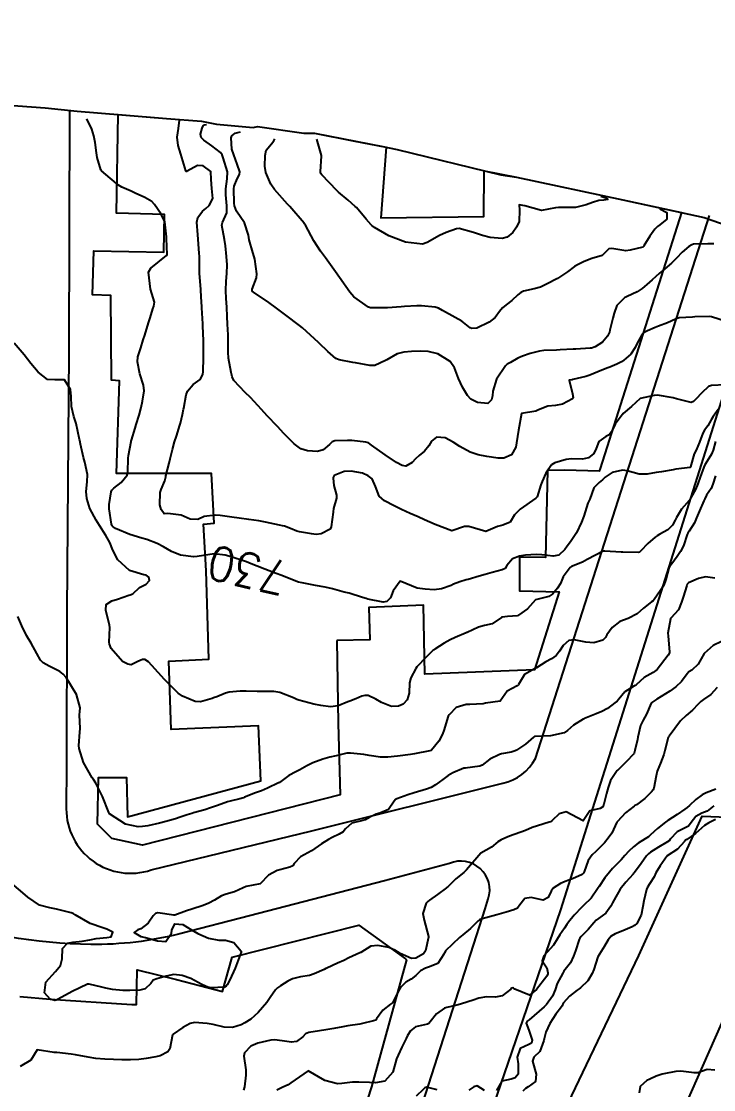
# Model space of a CAD drawing. Header units: metres. Extents: x 286371 to 293043, y 7462578 to 7466404.
# Drawn here: x 292648.4 to 292730.1, y 7462953.3 to 7463079.5 of the extents above; entities that cross this region are included whole.
import ezdxf
from ezdxf.enums import TextEntityAlignment as Align

# ---------------------------------------------------------------- set-up
doc = ezdxf.new("R2010")
doc.units = ezdxf.units.M
doc.header["$MEASUREMENT"] = 0
for name, color, linetype in [('Area', 45, 'Continuous'), ('Cotas', 45, 'Continuous'), ('Curvas de Nivel 1m', 11, 'Continuous'), ('Curvas de Nivel 5m', 15, 'Continuous'), ('Edificações', 30, 'Continuous'), ('Vias primárias', 230, 'Continuous')]:
    doc.layers.add(name, color=color, linetype=linetype)
doc.styles.add('Style-STANDARD', font='STANDARD.shx')

msp = doc.modelspace()

# ---------------------------------------------------------------- linework, layer by layer
at = {"layer": 'Area'}
msp.add_polyline3d([(292637.73, 7463070.25, 733.59), (292651.24, 7463069.28, 729.87), (292655.01, 7463068.87, 729.74), (292665.57, 7463068.02, 734.14), (292669.67, 7463067.7, 734.17), (292671.46, 7463067.32, 734.22), (292675.77, 7463066.96, 737.95), (292676.31, 7463067.06, 738.21), (292681.75, 7463066.26, 734.97), (292683.04, 7463066.27, 737.47), (292691.09, 7463064.7, 739.57), (292692.79, 7463064.35, 735.47), (292705.02, 7463061.34, 738.67), (292706.87, 7463061.08, 738.67), (292719.42, 7463058.42, 741.2), (292729.03, 7463056.32, 732.96), (292733.78, 7463054.66, 732.79)], dxfattribs=at)
at = {"layer": 'Curvas de Nivel 1m', "flags": 128}
for points, elevation in [([(292731.51, 7463036.57), (292729.88, 7463036.47), (292729.51, 7463036.35), (292728.72, 7463035.63), (292728.04, 7463034.87), (292727.75, 7463034.6), (292727.48, 7463034.49), (292725.76, 7463034.9), (292725.49, 7463035), (292725.36, 7463035.04), (292723.49, 7463035.33), (292723.13, 7463035.3), (292721.48, 7463034.96), (292720.44, 7463034.01), (292719.46, 7463033.17), (292719.38, 7463033.07), (292719.32, 7463033), (292718.52, 7463031.92), (292718.07, 7463031.01), (292717.79, 7463030.65), (292717.42, 7463030.46), (292716.6, 7463029.85), (292716.25, 7463029.04), (292715.98, 7463028.45), (292715.38, 7463027.95), (292714.65, 7463027.79), (292713.37, 7463027.81), (292712.72, 7463027.75), (292711.37, 7463027.35), (292711.01, 7463027.12), (292710.34, 7463026.13), (292709.88, 7463025.15), (292709.74, 7463024.74), (292709.31, 7463023.35), (292709.16, 7463023.16), (292707.28, 7463021.87), (292706.63, 7463021.19), (292706.13, 7463020.33), (292705.26, 7463019.99), (292704.64, 7463019.83), (292703.24, 7463019.24), (292701.25, 7463019.83), (292700.72, 7463019.81), (292699.24, 7463019.3), (292697.26, 7463020.08), (292695.99, 7463020.62), (292695.27, 7463020.96), (292694.3, 7463021.38), (292693.28, 7463021.85), (292692.43, 7463022.26), (292691.3, 7463022.85), (292690.65, 7463023.43), (292690.21, 7463024.56), (292689.84, 7463025.45), (292689.34, 7463025.82), (292688.7, 7463026.12), (292687.35, 7463026.37), (292686.53, 7463026.31), (292685.34, 7463025.86), (292685.24, 7463025.61), (292685.23, 7463025.52), (292685.32, 7463024.68), (292685.63, 7463023.51), (292685.63, 7463023.17), (292685.28, 7463021.95), (292685.23, 7463021.56), (292685.23, 7463021.52), (292685, 7463019.77), (292684.86, 7463019.52), (292683.8, 7463018.97), (292683.23, 7463018.9), (292682.65, 7463018.97), (292681.24, 7463019.2), (292680.94, 7463019.28), (292680.18, 7463019.6), (292679.49, 7463019.85), (292679.25, 7463019.91), (292678.89, 7463019.97), (292677.25, 7463020.33), (292676.44, 7463020.48), (292675.26, 7463020.65), (292674.14, 7463020.82), (292673.27, 7463020.94), (292671.87, 7463021.13), (292671.28, 7463021.18), (292670.02, 7463021), (292669.27, 7463020.64), (292668.34, 7463020.71), (292667.27, 7463021.16), (292665.72, 7463021.38), (292665.28, 7463021.34), (292664.92, 7463021.83), (292664.75, 7463022.37), (292664.8, 7463023.83), (292664.94, 7463024.2), (292665.34, 7463025.24), (292665.46, 7463025.71), (292665.49, 7463025.82), (292665.88, 7463027.31), (292666, 7463027.81), (292666.27, 7463028.93), (292666.51, 7463029.81), (292666.72, 7463030.5), (292667.13, 7463031.8), (292667.2, 7463032.03), (292667.45, 7463033.05), (292667.57, 7463033.68), (292667.59, 7463033.79), (292667.88, 7463035.39), (292668.02, 7463035.79), (292668.7, 7463036.58), (292669.52, 7463037.2), (292669.84, 7463037.76), (292669.9, 7463038.13), (292669.92, 7463039.76), (292669.93, 7463040.13), (292669.92, 7463041.75), (292669.85, 7463043.51), (292669.84, 7463043.75), (292669.74, 7463045.66), (292669.73, 7463045.75), (292669.66, 7463046.95), (292669.61, 7463047.76), (292669.61, 7463047.82), (292669.45, 7463049.76), (292669.44, 7463050.03), (292669.45, 7463051.76), (292669.43, 7463052.07), (292669.31, 7463053.76), (292669.26, 7463054.28), (292669.14, 7463055.76), (292669.24, 7463056.33), (292669.82, 7463057.06), (292670.19, 7463057.39), (292670.61, 7463057.74), (292671.03, 7463058.55), (292670.92, 7463059.74), (292670.82, 7463060.8), (292670.79, 7463061.74), (292669.9, 7463062.42), (292669.22, 7463062.45), (292668.01, 7463061.78), (292667.95, 7463061.73), (292667.89, 7463061.73), (292667.86, 7463061.78), (292667.84, 7463061.84), (292667.24, 7463063.79), (292666.94, 7463064.8), (292666.81, 7463065.8), (292666.96, 7463066.81), (292667.08, 7463067.79)], 731), ([(292731.62, 7463044.02), (292729.88, 7463044.59), (292729.63, 7463044.61), (292727.92, 7463044.58), (292727.63, 7463044.54), (292726.08, 7463044.45), (292725.63, 7463044.33), (292724.67, 7463043.87), (292723.61, 7463043.47), (292723.22, 7463043.33), (292722.34, 7463042.95), (292721.87, 7463042.69), (292721.6, 7463042.37), (292721.09, 7463041.46), (292720.87, 7463040.98), (292720.37, 7463040.18), (292719.55, 7463039.48), (292719.26, 7463039.29), (292718.72, 7463039.01), (292717.9, 7463038.66), (292717.54, 7463038.53), (292716.46, 7463038.11), (292715.52, 7463037.71), (292715.03, 7463037.56), (292713.52, 7463037.17), (292713.45, 7463037.15), (292713.08, 7463037.09), (292713.49, 7463035.5), (292713.55, 7463035.08), (292713.54, 7463035.03), (292713.48, 7463034.92), (292712.28, 7463034.29), (292711.47, 7463034.13), (292710.55, 7463034.05), (292709.46, 7463033.59), (292709.15, 7463033.46), (292707.45, 7463033.17), (292707.12, 7463031.19), (292706.88, 7463029.71), (292706.77, 7463029.19), (292706.29, 7463028.29), (292705.37, 7463027.89), (292704.69, 7463027.9), (292703.38, 7463028.11), (292702.33, 7463028.31), (292701.38, 7463028.61), (292700.16, 7463029.29), (292699.4, 7463029.79), (292698.43, 7463030.29), (292697.41, 7463030.38), (292696.85, 7463029.9), (292696.53, 7463029.35), (292696.02, 7463028.72), (292695.38, 7463028.23), (292694.94, 7463027.8), (292694.54, 7463027.38), (292693.79, 7463026.95), (292693.36, 7463027.03), (292692.71, 7463027.4), (292691.38, 7463028.28), (292689.76, 7463029.45), (292689.41, 7463029.69), (292689.08, 7463029.79), (292687.41, 7463029.97), (292686.91, 7463029.99), (292685.41, 7463029.94), (292685.09, 7463029.84), (292684.78, 7463029.52), (292684.03, 7463028.9), (292683.39, 7463028.69), (292682.19, 7463028.77), (292681.4, 7463028.99), (292680.61, 7463029.59), (292679.42, 7463030.82), (292678.67, 7463031.62), (292677.45, 7463032.89), (292676.75, 7463033.65), (292675.48, 7463035.05), (292674.85, 7463035.67), (292673.51, 7463037.07), (292673.32, 7463037.49), (292673.27, 7463037.7), (292673.2, 7463038.02), (292672.88, 7463039.7), (292672.85, 7463040.42), (292672.84, 7463041.71), (292672.82, 7463042.48), (292672.77, 7463043.71), (292672.73, 7463044.61), (292672.67, 7463045.71), (292672.6, 7463046.77), (292672.56, 7463047.71), (292672.61, 7463048.8), (292672.69, 7463049.71), (292672.7, 7463050.73), (292672.63, 7463051.71), (292672.51, 7463052.96), (292672.42, 7463053.71), (292672.1, 7463055.42), (292672.17, 7463055.72), (292672.68, 7463056.85), (292672.69, 7463057.71), (292672.56, 7463059.01), (292672.57, 7463059.71), (292672.73, 7463060.87), (292672.74, 7463061.71), (292672.26, 7463063.38), (292672.12, 7463063.72), (292671.93, 7463063.99), (292670.92, 7463064.76), (292669.95, 7463065.45), (292669.65, 7463065.76), (292669.57, 7463066.15), (292669.76, 7463066.86), (292669.89, 7463067.12), (292670.03, 7463067.24), (292670.27, 7463067.29)], 732), ([(292730.14, 7463053.21), (292729.77, 7463053.21), (292729.43, 7463053.19), (292727.77, 7463053.15), (292727.55, 7463053.1), (292727.22, 7463052.88), (292726.43, 7463052.22), (292725.74, 7463051.52), (292725.45, 7463051.2), (292725.15, 7463050.91), (292724.38, 7463050.27), (292723.72, 7463049.71), (292723.32, 7463049.33), (292722.87, 7463048.95), (292722.23, 7463048.42), (292721.69, 7463047.95), (292721.11, 7463047.55), (292719.92, 7463046.99), (292719.76, 7463046.91), (292719.67, 7463046.86), (292718.72, 7463045.94), (292718.38, 7463045.01), (292718.24, 7463044.41), (292717.9, 7463043.02), (292717.83, 7463042.79), (292717.59, 7463042.29), (292717.03, 7463041.58), (292716.16, 7463041.05), (292715.73, 7463040.89), (292715.57, 7463040.87), (292713.88, 7463040.77), (292713.57, 7463040.75), (292712.01, 7463040.68), (292711.58, 7463040.66), (292710.11, 7463040.6), (292709.57, 7463040.53), (292708.49, 7463040.24), (292707.57, 7463039.96), (292707.02, 7463039.72), (292706.14, 7463039.2), (292705.77, 7463038.98), (292705.55, 7463038.79), (292704.49, 7463037.23), (292704.07, 7463035.81), (292704.02, 7463035.24), (292703.91, 7463034.8), (292703.47, 7463034.36), (292702.25, 7463034.49), (292701.49, 7463034.85), (292701.08, 7463035.28), (292700.5, 7463036.29), (292700.03, 7463037.3), (292699.54, 7463038.56), (292699.02, 7463039.31), (292697.57, 7463040.2), (292696.43, 7463040.49), (292695.57, 7463040.54), (292694.46, 7463040.49), (292693.57, 7463040.4), (292692.77, 7463040.2), (292691.56, 7463039.52), (292691.5, 7463039.48), (292691.39, 7463039.43), (292690.14, 7463038.85), (292689.54, 7463038.84), (292687.88, 7463039.15), (292687.55, 7463039.21), (292685.92, 7463039.51), (292685.56, 7463039.68), (292684.6, 7463040.5), (292683.58, 7463041.47), (292683.5, 7463041.55), (292681.61, 7463043.29), (292681.25, 7463043.58), (292679.63, 7463044.78), (292678.52, 7463045.62), (292677.65, 7463046.27), (292675.84, 7463047.49), (292675.67, 7463047.62), (292675.65, 7463047.66), (292675.65, 7463047.69), (292675.68, 7463047.84), (292676.17, 7463049.19), (292676.2, 7463049.66), (292675.99, 7463051.4), (292675.92, 7463051.66), (292675.74, 7463052.18), (292675.33, 7463053.67), (292675.23, 7463054.21), (292674.77, 7463055.68), (292673.82, 7463057.05), (292673.58, 7463057.7), (292673.54, 7463058), (292673.51, 7463059.7), (292673.55, 7463060.01), (292673.88, 7463060.89), (292674.19, 7463061.39), (292674.2, 7463061.69), (292673.91, 7463062.61), (292673.49, 7463063.7), (292673.25, 7463064.39), (292673.17, 7463065.71), (292673.25, 7463065.94), (292673.64, 7463066.28), (292674.29, 7463066.42)], 733), ([(292723.8, 7463057.34), (292724.61, 7463056.92), (292724.62, 7463056.11), (292723.8, 7463055.43), (292723.5, 7463055.24), (292723.2, 7463054.94), (292722.62, 7463054.12), (292721.9, 7463052.96), (292721.85, 7463052.88), (292721.76, 7463052.83), (292720.27, 7463052.47), (292719.75, 7463052.37), (292718.1, 7463052.67), (292717.76, 7463052.6), (292716.97, 7463051.81), (292715.74, 7463051.46), (292715.43, 7463051.37), (292714.79, 7463051.07), (292714.08, 7463050.73), (292713.73, 7463050.51), (292712.9, 7463049.91), (292711.7, 7463049.11), (292710.4, 7463048.43), (292709.69, 7463048.09), (292708.96, 7463047.88), (292707.68, 7463047.6), (292707.39, 7463047.46), (292707.02, 7463047.18), (292706.32, 7463046.53), (292705.66, 7463046), (292705.21, 7463045.65), (292704.85, 7463045.22), (292704.35, 7463044.51), (292703.62, 7463043.94), (292702.18, 7463043.26), (292701.61, 7463043.19), (292701.41, 7463043.28), (292700.42, 7463044.08), (292699.63, 7463044.5), (292698.14, 7463045.33), (292697.65, 7463045.6), (292697.28, 7463045.71), (292695.65, 7463045.9), (292695.12, 7463045.9), (292693.65, 7463045.8), (292693.27, 7463045.78), (292691.65, 7463045.66), (292691.43, 7463045.65), (292689.65, 7463045.64), (292689.39, 7463045.72), (292687.67, 7463046.96), (292687.18, 7463047.49), (292685.98, 7463049.23), (292685.78, 7463049.51), (292685.71, 7463049.62), (292684.32, 7463051.54), (292683.75, 7463052.33), (292682.96, 7463053.56), (292681.95, 7463055.41), (292681.86, 7463055.57), (292681.8, 7463055.66), (292680.11, 7463057.6), (292679.84, 7463057.9), (292678.31, 7463059.63), (292677.87, 7463060.25), (292677.27, 7463061.64), (292677.18, 7463062.37), (292677.21, 7463063.65), (292677.32, 7463064.26), (292677.94, 7463065.02), (292678.23, 7463065.35), (292678.36, 7463065.62)], 734), ([(292730.37, 7463029.87), (292730.06, 7463028.83), (292729.87, 7463028.36), (292729.37, 7463027.53), (292729.1, 7463027.12), (292728.97, 7463026.85), (292728.54, 7463025.66), (292728.28, 7463024.86), (292728, 7463024.18), (292727.3, 7463022.92), (292727.28, 7463022.9), (292727.26, 7463022.88), (292726.32, 7463021.86), (292725.73, 7463020.9), (292725.59, 7463020.58), (292725.26, 7463019.98), (292724.72, 7463019.44), (292723.77, 7463018.93), (292723.45, 7463018.72), (292723.24, 7463018.57), (292722.35, 7463017.83), (292721.55, 7463016.96), (292721.37, 7463016.8), (292721.21, 7463016.75), (292719.42, 7463016.79), (292719.21, 7463016.79), (292717.3, 7463016.93), (292717.21, 7463016.93), (292717.08, 7463016.9), (292715.2, 7463015.93), (292714.66, 7463015.61), (292713.35, 7463015.09), (292713.24, 7463015.04), (292713.18, 7463014.98), (292712.39, 7463013.88), (292712.04, 7463013.11), (292711.72, 7463012.54), (292711.14, 7463011.87), (292710.68, 7463011.58), (292709.12, 7463011.15), (292708.18, 7463010.1), (292707.1, 7463009.34), (292706.98, 7463009.3), (292705.82, 7463009.2), (292705.18, 7463009.13), (292705.09, 7463009.08), (292703.98, 7463008.33), (292703.08, 7463008.13), (292702.39, 7463007.94), (292701.06, 7463007.33), (292701.02, 7463007.32), (292700.93, 7463007.28), (292699.63, 7463006.72), (292699.05, 7463006.46), (292698.31, 7463006.05), (292697.21, 7463005.33), (292697.1, 7463005.27), (292697.03, 7463005.21), (292696.1, 7463004.27), (292695.21, 7463003.36), (292695.12, 7463003.25), (292695, 7463003.05), (292694.38, 7463001.97), (292694.23, 7463001.38), (292694.18, 7463000.15), (292693.96, 7462999.38), (292693.47, 7462998.85), (292692.93, 7462998.62), (292692.11, 7462998.59), (292690.94, 7462999.05), (292690.26, 7462999.44), (292689.35, 7462999.86), (292688.95, 7462999.89), (292688.62, 7462999.8), (292687.9, 7462999.48), (292687.21, 7462999.22), (292686.94, 7462999.11), (292685.81, 7462998.64), (292684.93, 7462998.54), (292683.79, 7462998.68), (292682.93, 7462998.85), (292681.19, 7462999.33), (292680.94, 7462999.42), (292680.54, 7462999.59), (292678.95, 7463000.23), (292678.22, 7463000.36), (292676.95, 7463000.35), (292676.26, 7463000.35), (292674.95, 7463000.38), (292674.26, 7463000.38), (292672.95, 7463000.26), (292672.51, 7463000.15), (292671.48, 7462999.73), (292671.1, 7462999.58), (292670.94, 7462999.52), (292669.56, 7462999.13), (292668.93, 7462999.15), (292667.44, 7462999.79), (292666.95, 7463000.15), (292665.27, 7463001.82), (292664.98, 7463002.15), (292663.44, 7463003.85), (292663.01, 7463004.11), (292662.73, 7463004.13), (292662.17, 7463003.87), (292661.37, 7463003.51), (292661, 7463003.56), (292660.36, 7463003.89), (292659.03, 7463005.42), (292658.82, 7463005.92), (292658.79, 7463006.17), (292658.85, 7463007.92), (292658.82, 7463008.17), (292658.38, 7463009.93), (292658.42, 7463010.61), (292659.11, 7463011.07), (292659.79, 7463011.23), (292661.12, 7463011.72), (292661.25, 7463011.76), (292661.6, 7463011.88), (292662.37, 7463012.63), (292663.14, 7463013.01), (292663.53, 7463013.46), (292663.48, 7463013.85), (292663.16, 7463014.07), (292662.88, 7463014.13), (292661.18, 7463014.62), (292659.82, 7463015.91), (292659.21, 7463017.02), (292658.85, 7463017.92), (292658.39, 7463018.77), (292657.66, 7463019.94), (292657.26, 7463020.58), (292656.5, 7463021.96), (292656.14, 7463023.12), (292656.08, 7463023.96), (292656.19, 7463025.11), (292656.25, 7463025.96), (292655.91, 7463027.42), (292655.75, 7463027.97), (292655.4, 7463029.56), (292655.31, 7463029.98), (292655.29, 7463030.09), (292654.88, 7463031.98), (292654.63, 7463032.8), (292654.33, 7463033.99), (292654.29, 7463035.18), (292654.23, 7463035.99), (292653.51, 7463037.14), (292652.37, 7463037.16), (292651.51, 7463037.19), (292650.4, 7463038.05), (292649.54, 7463039.06), (292648.75, 7463040.08), (292647.58, 7463041.46)], 729), ([(292730.36, 7463025.82), (292730.05, 7463024.83), (292729.83, 7463024.33), (292729.31, 7463023.53), (292729.08, 7463023.08), (292728.98, 7463022.85), (292728.45, 7463021.69), (292728.12, 7463020.86), (292727.88, 7463020.25), (292727.25, 7463019.28), (292727.09, 7463019.03), (292727.02, 7463018.88), (292726.56, 7463017.55), (292726.23, 7463016.89), (292725.83, 7463016.27), (292725.19, 7463015.42), (292724.96, 7463015.14), (292724.84, 7463014.91), (292724.5, 7463013.57), (292724.25, 7463012.92), (292723.83, 7463012.23), (292723.12, 7463011.21), (292722.99, 7463011.07), (292722.79, 7463010.94), (292721.86, 7463010.2), (292721.09, 7463009.53), (292720.06, 7463008.98), (292719.08, 7463008.6), (292718.17, 7463007.92), (292717.52, 7463007.03), (292717.36, 7463006.72), (292717.04, 7463006.39), (292715.99, 7463006.1), (292715.04, 7463006.17), (292713.68, 7463006.45), (292713.04, 7463006.35), (292712.38, 7463005.76), (292711.94, 7463005.11), (292711.54, 7463004.59), (292711.01, 7463004.22), (292710.31, 7463003.83), (292709.21, 7463003.15), (292709.07, 7463003.07), (292708.99, 7463003.04), (292707.81, 7463002.35), (292707.11, 7463001.18), (292707.05, 7463001.09), (292706.96, 7463001.02), (292705.77, 7463000.39), (292704.93, 7462999.21), (292703.22, 7462998.95), (292702.93, 7462998.9), (292701.37, 7462998.82), (292700.93, 7462998.83), (292699.75, 7462998.46), (292698.91, 7462997.61), (292698.79, 7462997.42), (292698.76, 7462997.31), (292698.34, 7462995.85), (292698.13, 7462995.32), (292697.69, 7462994.49), (292696.85, 7462993.43), (292696.79, 7462993.39), (292696.65, 7462993.34), (292694.84, 7462992.97), (292694.36, 7462992.9), (292692.83, 7462992.72), (292691.67, 7462992.58), (292690.83, 7462992.58), (292689.49, 7462992.79), (292688.84, 7462992.89), (292687.27, 7462993.06), (292686.85, 7462993.06), (292685.59, 7462992.76), (292684.84, 7462992.58), (292683.99, 7462992.37), (292682.83, 7462991.93), (292682.58, 7462991.81), (292682.12, 7462991.56), (292681.28, 7462991.11), (292680.81, 7462990.87), (292679.99, 7462990.41), (292678.89, 7462989.61), (292678.83, 7462989.57), (292678.79, 7462989.56), (292677.49, 7462988.92), (292676.77, 7462988.62), (292676.06, 7462988.37), (292674.77, 7462987.85), (292674.64, 7462987.8), (292674.2, 7462987.68), (292673.05, 7462987.41), (292672.76, 7462987.32), (292671.58, 7462986.9), (292670.75, 7462986.59), (292670.09, 7462986.39), (292668.74, 7462986), (292668.56, 7462985.95), (292667.99, 7462985.78), (292667.05, 7462985.47), (292666.73, 7462985.35), (292666.06, 7462985.14), (292664.72, 7462984.78), (292663.34, 7462984.48), (292662.71, 7462984.39), (292662.23, 7462984.36), (292660.72, 7462984.7), (292658.84, 7462985.92), (292658.74, 7462986.07), (292657.99, 7462987.94), (292657.22, 7462989.51), (292656.94, 7462989.95), (292656.8, 7462990.15), (292655.74, 7462991.97), (292655.23, 7462993.6), (292655.2, 7462993.98), (292655.33, 7462995.53), (292655.36, 7462995.98), (292655.28, 7462997.6), (292655.32, 7462997.98), (292655.38, 7462998.43), (292654.94, 7462999.98), (292653.7, 7463002), (292653.37, 7463002.4), (292652.98, 7463002.72), (292651.71, 7463003.32), (292651, 7463003.72), (292650.69, 7463004.05), (292650.24, 7463004.83), (292649.57, 7463006.07), (292649.05, 7463006.94), (292648.47, 7463008.08), (292648, 7463009.19)], 728), ([(292730.27, 7463013.72), (292729.16, 7463013.89), (292728.34, 7463013.67), (292727.15, 7463013.19), (292727.02, 7463013.01), (292726.97, 7463012.88), (292726.52, 7463011.49), (292726.33, 7463010.89), (292725.99, 7463010), (292725.09, 7463008.99), (292725.04, 7463008.95), (292725.03, 7463008.91), (292724.74, 7463007.23), (292724.75, 7463006.91), (292724.94, 7463004.99), (292724.93, 7463004.91), (292724.76, 7463004.65), (292723.47, 7463002.93), (292722.99, 7463002.58), (292721.93, 7463002.01), (292720.97, 7463001.14), (292720.88, 7463001.06), (292720.71, 7463000.98), (292719.64, 7463000.31), (292718.94, 7462999.46), (292718.74, 7462999.21), (292718.48, 7462999.01), (292717.6, 7462998.34), (292716.92, 7462997.97), (292716.27, 7462997.69), (292714.91, 7462997.15), (292714.85, 7462997.12), (292714.73, 7462997.07), (292713.59, 7462996.39), (292712.88, 7462995.75), (292712.5, 7462995.48), (292710.87, 7462995.12), (292709, 7462995.02), (292708.87, 7462994.97), (292707.92, 7462994.11), (292706.85, 7462993.43), (292706.69, 7462993.34), (292706.23, 7462993.19), (292705.09, 7462992.97), (292704.84, 7462992.9), (292703.71, 7462992.35), (292702.82, 7462991.65), (292702.55, 7462991.52), (292700.81, 7462991.31), (292700.79, 7462991.3), (292700.65, 7462991.28), (292699.35, 7462990.75), (292698.8, 7462990.43), (292698.16, 7462989.94), (292697.32, 7462989.33), (292696.78, 7462989.02), (292696.26, 7462988.83), (292694.77, 7462988.39), (292694.02, 7462988.13), (292692.76, 7462987.69), (292692.57, 7462987.6), (292692.41, 7462987.41), (292691.74, 7462986.42), (292690.73, 7462985.96), (292690.32, 7462985.85), (292689.48, 7462985.45), (292689, 7462985.18), (292688.72, 7462985.11), (292687.42, 7462984.78), (292686.7, 7462984.12), (292686.41, 7462983.79), (292685.95, 7462983.51), (292685.12, 7462983.09), (292684.68, 7462982.86), (292683.85, 7462982.36), (292682.66, 7462981.55), (292681.38, 7462980.84), (292680.64, 7462980.03), (292680.45, 7462979.77), (292680.1, 7462979.59), (292678.94, 7462979.3), (292678.63, 7462979.21), (292677.58, 7462978.67), (292676.6, 7462977.64), (292674.96, 7462977.31), (292674.6, 7462977.18), (292673.57, 7462976.71), (292672.58, 7462976.41), (292672.06, 7462976.23), (292671.23, 7462975.72), (292670.57, 7462975.35), (292669.9, 7462975.08), (292668.56, 7462974.65), (292667.9, 7462974.44), (292666.55, 7462973.94), (292666.42, 7462973.93), (292664.55, 7462974.22), (292664.25, 7462974.14), (292663.99, 7462973.84), (292663.38, 7462973), (292662.52, 7462972.33), (292662.19, 7462972.19), (292661.74, 7462971.88), (292662.51, 7462971.41), (292663.07, 7462971.3), (292664.5, 7462970.91), (292665.49, 7462970.83), (292666.13, 7462971.81), (292666.17, 7462972.16), (292666.53, 7462972.9), (292667.49, 7462972.83), (292668.52, 7462972.2), (292669.26, 7462971.76), (292670.51, 7462971.22), (292671.75, 7462970.97), (292672.5, 7462970.97), (292673.5, 7462970.7), (292674.35, 7462969.68), (292674.35, 7462969.55), (292673.67, 7462967.69), (292673.02, 7462966.29), (292672.71, 7462965.71), (292672.59, 7462965.55), (292672.42, 7462965.45), (292670.81, 7462965.35), (292670.42, 7462965.43), (292669.72, 7462965.75), (292668.43, 7462966.47), (292667.42, 7462966.81), (292666.44, 7462966.91), (292665.51, 7462966.75), (292664.43, 7462966.43), (292664, 7462966.27), (292663.72, 7462965.85), (292663.03, 7462965.24), (292662.41, 7462965.08), (292661.24, 7462965.05), (292660.41, 7462965.03), (292659.17, 7462965.16), (292658.41, 7462965.31), (292657.91, 7462965.43), (292656.42, 7462965.8), (292656.25, 7462965.78), (292654.41, 7462964.91), (292652.78, 7462964.01), (292652.53, 7462963.88), (292652.39, 7462963.86), (292651.81, 7462964.02), (292651.15, 7462964.78), (292651.32, 7462966.03), (292652.44, 7462967.27), (292653.05, 7462968.01), (292653.25, 7462968.79), (292653.27, 7462970), (292653.87, 7462970.62), (292654.5, 7462970.75), (292655.62, 7462970.85), (292656.5, 7462971.04), (292657.25, 7462971.19), (292658.5, 7462971.3), (292659.03, 7462971.39), (292659.23, 7462971.91), (292658.52, 7462972.29), (292658.03, 7462972.43), (292656.53, 7462972.94), (292654.79, 7462973.98), (292654.55, 7462974.14), (292654.32, 7462974.21), (292652.56, 7462974.65), (292651.78, 7462974.8), (292650.57, 7462975.12), (292649.2, 7462976.07), (292648.59, 7462976.56), (292646.77, 7462978.1)], 727), ([(292731.05, 7463006.24), (292730.09, 7463005.78), (292729.02, 7463004.84), (292728.3, 7463003.56), (292727.54, 7463002.87), (292727.2, 7463002.66), (292726.99, 7463002.44), (292726.32, 7463001.54), (292725.67, 7463000.89), (292724.96, 7463000.38), (292723.44, 7462999.44), (292722.94, 7462999.12), (292722.84, 7462999.04), (292722.75, 7462998.95), (292722.2, 7462997.67), (292721.81, 7462996.96), (292721.51, 7462996.35), (292721.2, 7462994.97), (292721.15, 7462994.69), (292720.85, 7462993.37), (292720.77, 7462993.06), (292720.72, 7462992.98), (292719.79, 7462992.03), (292718.81, 7462991.05), (292718.79, 7462991.03), (292718.76, 7462991.01), (292717.97, 7462989.84), (292717.68, 7462989.02), (292717.49, 7462988.31), (292717.16, 7462987.03), (292717.04, 7462986.74), (292716.75, 7462986.52), (292715.53, 7462986.27), (292714.72, 7462985.06), (292712.74, 7462986.14), (292711.92, 7462985.92), (292711.06, 7462985.12), (292710.88, 7462984.97), (292710.72, 7462984.9), (292709.36, 7462984.5), (292708.71, 7462984.27), (292707.92, 7462983.95), (292706.7, 7462983.5), (292706.47, 7462983.42), (292705.85, 7462983.2), (292705.05, 7462982.85), (292704.68, 7462982.59), (292703.93, 7462981.97), (292702.66, 7462981.24), (292700.96, 7462979.28), (292700.63, 7462978.96), (292699.7, 7462978.22), (292698.78, 7462977.31), (292698.69, 7462977.23), (292698.6, 7462977.17), (292697.54, 7462976.38), (292696.58, 7462975.69), (292696.39, 7462975.54), (292696.22, 7462975.35), (292695.79, 7462974.12), (292695.95, 7462973.35), (292696.46, 7462971.4), (292696.46, 7462971.35), (292696.13, 7462969.71), (292695.87, 7462969.35), (292695, 7462968.84), (292694.48, 7462968.8), (292693.15, 7462969.39), (292692.49, 7462969.81), (292691.8, 7462970.11), (292690.5, 7462970.36), (292689.67, 7462970.27), (292688.49, 7462969.54), (292688.44, 7462969.51), (292688.36, 7462969.47), (292687.08, 7462968.88), (292686.47, 7462968.59), (292685.73, 7462968.25), (292684.46, 7462967.66), (292684.37, 7462967.62), (292684.17, 7462967.53), (292682.99, 7462967.01), (292682.44, 7462966.83), (292681.37, 7462966.64), (292680.44, 7462966.42), (292679.88, 7462966.15), (292679, 7462965.61), (292678.66, 7462965.37), (292678.42, 7462965.11), (292677.8, 7462964.23), (292677.38, 7462963.63), (292676.38, 7462962.43), (292675.51, 7462961.67), (292674.82, 7462961.21), (292674.35, 7462960.97), (292673.35, 7462960.69), (292672.35, 7462960.72), (292671.08, 7462961.01), (292670.36, 7462961.15), (292668.87, 7462961.25), (292668.35, 7462961.15), (292667.48, 7462960.66), (292666.34, 7462959.89), (292666.29, 7462959.85), (292666.26, 7462959.81), (292665.95, 7462958.17), (292665.7, 7462957.81), (292664.8, 7462957.33), (292664.29, 7462957.19), (292663.14, 7462957), (292662.29, 7462956.89), (292661.32, 7462956.85), (292660.29, 7462956.86), (292659.31, 7462956.89), (292658.29, 7462956.93), (292657.2, 7462957.03), (292656.29, 7462957.16), (292654.83, 7462957.44), (292654.3, 7462957.53), (292652.61, 7462957.7), (292652.3, 7462957.73), (292650.3, 7462958.04), (292649.54, 7462956.8), (292648.27, 7462956.07)], 726), ([(292730.38, 7462988.83), (292729.24, 7462988.38), (292728.77, 7462988.14), (292728.03, 7462987.6), (292727.3, 7462986.88), (292727, 7462986.63), (292726.75, 7462986.44), (292725.83, 7462985.81), (292724.73, 7462985.13), (292724.6, 7462985.04), (292724.44, 7462984.92), (292723.49, 7462984.16), (292722.7, 7462983.42), (292722.46, 7462983.19), (292722.07, 7462982.95), (292721.22, 7462982.44), (292720.68, 7462982.02), (292720.14, 7462981.51), (292719.67, 7462980.99), (292719.2, 7462980.45), (292718.65, 7462979.9), (292718.21, 7462979.45), (292717.84, 7462979.02), (292717.31, 7462978.33), (292716.61, 7462977.33), (292716.49, 7462977.15), (292716.42, 7462977.04), (292715.69, 7462975.94), (292714.79, 7462975.06), (292714.67, 7462974.96), (292714.56, 7462974.87), (292713.69, 7462973.94), (292712.99, 7462973.09), (292712.8, 7462972.82), (292712.52, 7462972.4), (292711.99, 7462971.62), (292711.67, 7462971.11), (292711.22, 7462970.38), (292710.48, 7462969.55), (292710.11, 7462969.13), (292709.88, 7462968.55), (292710.45, 7462967.72), (292710.57, 7462967.12), (292710.55, 7462967.01), (292710.44, 7462966.73), (292709.24, 7462965.15), (292708.4, 7462964.5), (292706.66, 7462965.19), (292706.53, 7462965.31), (292706.42, 7462965.35), (292706.29, 7462965.32), (292706.18, 7462965.2), (292705.19, 7462964.42), (292704.4, 7462964.26), (292703.34, 7462964.3), (292702.4, 7462964.12), (292701.76, 7462963.89), (292700.39, 7462963.47), (292700.25, 7462963.43), (292699.84, 7462963.29), (292698.66, 7462963.03), (292698.38, 7462962.94), (292697.42, 7462962.27), (292696.67, 7462961.34), (292696.53, 7462961.16), (292696.35, 7462961.07), (292694.96, 7462960.75), (292694.34, 7462960.28), (292694, 7462959.71), (292693.83, 7462959.38), (292693.35, 7462958.35), (292692.9, 7462957.4), (292692.72, 7462956.96), (292692.26, 7462955.4), (292691.33, 7462954.33), (292690.24, 7462954.12), (292689.5, 7462954.19), (292688.25, 7462954.22), (292687.51, 7462954.21), (292686.24, 7462954.06), (292685.72, 7462954.03), (292684.25, 7462954.4), (292682.26, 7462955.55), (292680.24, 7462954.12), (292679.92, 7462953.92), (292679.3, 7462953.61), (292678.58, 7462953.27)], 724), ([(292730.17, 7462986.83), (292729.36, 7462986.23), (292728.74, 7462985.97), (292728.02, 7462985.58), (292727.47, 7462984.87), (292727.15, 7462984.45), (292726.71, 7462984.2), (292725.83, 7462983.77), (292725.02, 7462982.91), (292724.87, 7462982.73), (292724.69, 7462982.6), (292723.64, 7462981.97), (292722.67, 7462981.36), (292722.43, 7462981.19), (292722.2, 7462980.95), (292721.56, 7462980.05), (292720.79, 7462978.97), (292720.72, 7462978.88), (292720.63, 7462978.77), (292719.77, 7462977.83), (292719.12, 7462977), (292718.92, 7462976.66), (292718.58, 7462976.09), (292718.19, 7462975.39), (292717.99, 7462975.01), (292717.39, 7462974.19), (292716.54, 7462973.54), (292716.25, 7462973.33), (292715.98, 7462973.04), (292715.31, 7462972.26), (292714.51, 7462971.43), (292714.34, 7462971.23), (292714.26, 7462971.07), (292713.84, 7462969.72), (292713.61, 7462969.08), (292713.22, 7462968.32), (292712.45, 7462967.31), (292712.36, 7462967.18), (292712.32, 7462967.1), (292711.67, 7462965.86), (292711.42, 7462965.11), (292711.13, 7462964.38), (292710.39, 7462963.37), (292710.15, 7462963.13), (292708.36, 7462961.57), (292708.12, 7462961.4), (292708.02, 7462961.17), (292708.34, 7462960.34), (292708.7, 7462959.16), (292708.64, 7462958.84), (292708.32, 7462958.67), (292707.28, 7462958.21), (292706.96, 7462957.18), (292707.08, 7462956.39), (292707.07, 7462955.18), (292706.72, 7462954.73), (292706.25, 7462954.56), (292705.14, 7462954.32), (292704.52, 7462953.22)], 723), ([(292730.34, 7462985.22), (292729.57, 7462984.84), (292729.05, 7462984.52), (292728.71, 7462984.22), (292728, 7462983.57), (292726.96, 7462982.88), (292726.8, 7462982.78), (292726.69, 7462982.64), (292725.86, 7462981.71), (292724.66, 7462980.93), (292723.81, 7462979.75), (292723.32, 7462978.93), (292723.1, 7462978.45), (292722.6, 7462977.67), (292722.32, 7462977.23), (292722.19, 7462976.95), (292721.91, 7462975.62), (292721.79, 7462974.96), (292721.56, 7462973.95), (292721.07, 7462972.97), (292720.8, 7462972.7), (292720.53, 7462972.55), (292719.43, 7462972.08), (292718.52, 7462971.74), (292718.05, 7462971.47), (292717.68, 7462971.02), (292717.26, 7462970.26), (292716.47, 7462969.03), (292715.99, 7462967.51), (292715.8, 7462967.04), (292715.28, 7462966.2), (292714.42, 7462965.35), (292714.25, 7462965.23), (292714.02, 7462965.07), (292713.11, 7462964.38), (292712.39, 7462963.56), (292712.25, 7462963.24), (292712.17, 7462963.1), (292711.5, 7462962.24), (292710.8, 7462961.13), (292710.34, 7462960.13), (292710.13, 7462959.33), (292710.1, 7462959.14), (292709.62, 7462957.83), (292708.93, 7462957.15), (292708.76, 7462956.68), (292709.18, 7462955.15), (292709.11, 7462954.29), (292708.24, 7462953.66), (292707.93, 7462953.48), (292707.61, 7462953.17)], 722), ([(292730.28, 7462955.63), (292729.38, 7462955.73), (292728.27, 7462955.33), (292727.83, 7462955.3), (292726.27, 7462955.51), (292725.69, 7462955.48), (292724.27, 7462955.2), (292724.04, 7462955.15), (292723.35, 7462954.93), (292722.61, 7462954.59), (292722.26, 7462954.41), (292721.48, 7462953.72), (292721.34, 7462952.96)], 721), ([(292697.5, 7462953.33), (292696.24, 7462953.61), (292696.05, 7462953.54), (292695.84, 7462953.35), (292695.01, 7462952.57)], 723), ([(292703.08, 7462953.24), (292702.24, 7462953.8), (292701.84, 7462953.66), (292701.22, 7462953.27)], 723)]:
    msp.add_lwpolyline(points, dxfattribs=dict(at, elevation=elevation))
at = {"layer": 'Curvas de Nivel 5m', "flags": 128}
for points, elevation in [([(292730.66, 7463033.63), (292730.09, 7463032.83), (292729.86, 7463032.42), (292729.44, 7463031.71), (292729.07, 7463031.21), (292728.87, 7463030.85), (292728.46, 7463029.8), (292728.06, 7463028.86), (292727.85, 7463028.4), (292727.39, 7463026.87), (292727.39, 7463026.85), (292727.36, 7463026.81), (292725.68, 7463026.58), (292725.36, 7463026.51), (292723.99, 7463026.28), (292723.35, 7463026.2), (292722.28, 7463026.02), (292721.35, 7463025.99), (292719.94, 7463026.4), (292719.36, 7463026.5), (292718.15, 7463026.22), (292717.34, 7463025.64), (292717.03, 7463025.34), (292716.64, 7463025.03), (292715.99, 7463024.38), (292715.52, 7463023.05), (292715.44, 7463022.91), (292715.3, 7463022.58), (292714.8, 7463021.06), (292714.55, 7463020.35), (292713.96, 7463019.08), (292713.23, 7463018), (292712.83, 7463017.49), (292712.58, 7463017.1), (292711.88, 7463016.43), (292711.2, 7463016.32), (292709.85, 7463016.5), (292709.2, 7463016.54), (292707.93, 7463016.45), (292707.2, 7463016.33), (292706.38, 7463016.01), (292705.73, 7463015.21), (292705.51, 7463014.88), (292705.18, 7463014.7), (292704, 7463014.41), (292703.17, 7463014.18), (292702.45, 7463013.97), (292701.16, 7463013.58), (292700.92, 7463013.52), (292700.17, 7463013.29), (292699.44, 7463013.01), (292699.15, 7463012.88), (292698, 7463012.46), (292697.14, 7463012.37), (292696.07, 7463012.42), (292695.14, 7463012.53), (292693.15, 7463013.39), (292692.32, 7463012.22), (292692.01, 7463011.41), (292691.58, 7463010.96), (292691.12, 7463010.89), (292689.32, 7463011.25), (292689.12, 7463011.31), (292688.7, 7463011.46), (292687.13, 7463011.94), (292686.53, 7463012.09), (292685.14, 7463012.45), (292684.27, 7463012.66), (292683.14, 7463012.88), (292681.57, 7463013.16), (292681.15, 7463013.26), (292680.23, 7463013.6), (292679.16, 7463014.03), (292678.5, 7463014.28), (292677.17, 7463014.8), (292675.37, 7463015.48), (292675.18, 7463015.56), (292674.86, 7463015.68), (292673.19, 7463016.24), (292672.47, 7463016.44), (292671.2, 7463016.61), (292670.44, 7463016.5), (292669.19, 7463016.27), (292668.73, 7463016.24), (292667.2, 7463016.45), (292666.13, 7463016.89), (292665.22, 7463017.44), (292664.46, 7463017.84), (292663.23, 7463018.28), (292662.66, 7463018.44), (292661.24, 7463018.88), (292659.55, 7463019.61), (292659.25, 7463019.78), (292659.13, 7463019.92), (292659.05, 7463020.12), (292658.78, 7463021.92), (292658.79, 7463022.43), (292659.02, 7463023.92), (292659.1, 7463024.13), (292659.32, 7463024.35), (292660.2, 7463025.03), (292660.92, 7463025.89), (292661.01, 7463026.23), (292661.03, 7463027.89), (292661.06, 7463028.21), (292661.37, 7463029.88), (292661.38, 7463029.91), (292661.41, 7463030.01), (292661.85, 7463031.45), (292661.98, 7463031.88), (292662.33, 7463032.99), (292662.57, 7463033.87), (292662.73, 7463034.61), (292662.93, 7463035.86), (292662.85, 7463036.52), (292662.42, 7463037.87), (292662.14, 7463039.28), (292662.18, 7463039.88), (292662.52, 7463040.92), (292662.82, 7463041.87), (292663.01, 7463042.44), (292663.43, 7463043.86), (292663.47, 7463044), (292663.62, 7463044.46), (292663.96, 7463045.53), (292664.06, 7463045.85), (292664.12, 7463046.32), (292663.67, 7463047.85), (292663.43, 7463049.86), (292663.72, 7463050.34), (292665.55, 7463051.82), (292665.62, 7463051.95), (292665.56, 7463053.82), (292665.55, 7463054.05), (292665.36, 7463055.82), (292664.94, 7463056.71), (292664.15, 7463057.84), (292663.84, 7463058.2), (292663.01, 7463058.69), (292661.85, 7463059.2), (292661.39, 7463059.42), (292660.27, 7463059.9), (292659.87, 7463060.13), (292658.9, 7463060.95), (292657.89, 7463061.83), (292657.82, 7463061.95), (292657.38, 7463063.41), (292657.3, 7463063.95), (292657.15, 7463065.16), (292656.98, 7463065.95), (292656.74, 7463066.73), (292656.17, 7463067.96)], 730), ([(292716.83, 7463058.84), (292717.39, 7463058.65), (292717.63, 7463058.43), (292717.19, 7463058.36), (292716.58, 7463058.31), (292715.84, 7463058.1), (292715.1, 7463057.8), (292713.83, 7463057.51), (292713.43, 7463057.49), (292711.83, 7463057.5), (292711.48, 7463057.47), (292709.82, 7463057.14), (292707.83, 7463057.69), (292707.19, 7463057.83), (292707.21, 7463057.18), (292707.16, 7463055.83), (292706.88, 7463055.19), (292706.44, 7463054.54), (292705.78, 7463053.98), (292705.17, 7463053.82), (292703.77, 7463053.94), (292702.84, 7463054.18), (292701.78, 7463054.53), (292700.08, 7463055), (292699.79, 7463054.98), (292698.56, 7463054.53), (292697.78, 7463054.19), (292696.33, 7463053.35), (292695.76, 7463053.16), (292693.76, 7463053.39), (292691.78, 7463054.16), (292690.11, 7463055.13), (292689.79, 7463055.36), (292689.7, 7463055.46), (292689.14, 7463056.13), (292687.97, 7463057.48), (292687.83, 7463057.63), (292686.98, 7463058.35), (292685.85, 7463059.32), (292685.64, 7463059.52), (292683.89, 7463061.35), (292683.75, 7463061.55), (292683.72, 7463061.73), (292683.85, 7463063.55), (292683.84, 7463063.63), (292683.3, 7463065.55)], 735), ([(292730.56, 7463000.82), (292729.79, 7462999.99), (292728.94, 7462999.39), (292728.62, 7462999.17), (292728.3, 7462998.85), (292727.64, 7462998.15), (292726.91, 7462997.52), (292726.22, 7462996.89), (292724.88, 7462995.07), (292724.81, 7462994.98), (292724.78, 7462994.92), (292724.39, 7462993.39), (292724.24, 7462992.92), (292723.86, 7462991.9), (292723.48, 7462990.93), (292723.34, 7462990.4), (292723.09, 7462988.94), (292722.99, 7462988.74), (292722.78, 7462988.49), (292722.01, 7462987.71), (292721.04, 7462986.97), (292720.85, 7462986.87), (292720.75, 7462986.82), (292719.73, 7462986), (292718.78, 7462985), (292718.75, 7462984.97), (292718.72, 7462984.91), (292718.1, 7462983.61), (292717.7, 7462983.02), (292717.24, 7462982.47), (292716.68, 7462981.87), (292716.24, 7462981.47), (292715.78, 7462981.05), (292715.32, 7462980.39), (292714.86, 7462979.06), (292714.79, 7462978.9), (292714.63, 7462978.73), (292713.47, 7462978.24), (292712.62, 7462977.9), (292712.04, 7462977.67), (292711.2, 7462977.12), (292710.94, 7462976.78), (292710.59, 7462976.01), (292710.01, 7462975.71), (292708.59, 7462976.02), (292707.85, 7462975.9), (292707.24, 7462975.17), (292706.97, 7462974.78), (292706.56, 7462974.57), (292705.65, 7462974.29), (292704.56, 7462973.97), (292702.82, 7462973.52), (292702.55, 7462973.42), (292702.44, 7462973.36), (292702.34, 7462973.26), (292701.44, 7462972.36), (292700.52, 7462971.62), (292700.34, 7462971.47), (292700.14, 7462971.29), (292699.3, 7462970.51), (292698.49, 7462969.74), (292698.35, 7462969.46), (292698.3, 7462969.32), (292697.58, 7462968.22), (292696.46, 7462967.78), (292696.13, 7462967.68), (292695.54, 7462967.36), (292694.98, 7462966.83), (292694.44, 7462966.36), (292693.81, 7462966.01), (292693.16, 7462965.39), (292692.88, 7462964.93), (292692.4, 7462963.86), (292692.23, 7462963.57), (292691.99, 7462963.41), (292691.08, 7462962.73), (292690.36, 7462961.69), (292690.25, 7462961.54), (292689.98, 7462961.44), (292688.68, 7462961.14), (292688.36, 7462961.08), (292686.97, 7462960.87), (292686.35, 7462960.76), (292685.29, 7462960.57), (292684.35, 7462960.4), (292683.61, 7462960.27), (292682.34, 7462960.07), (292681.98, 7462959.92), (292681.65, 7462959.56), (292680.89, 7462959.01), (292680.32, 7462958.94), (292679.75, 7462959.02), (292678.33, 7462959.2), (292677.86, 7462959.16), (292676.32, 7462958.82), (292675.51, 7462958.48), (292674.77, 7462957.68), (292674.7, 7462957.27), (292674.9, 7462955.67), (292674.91, 7462955.03), (292674.78, 7462953.68), (292674.63, 7462953.28)], 725)]:
    msp.add_lwpolyline(points, dxfattribs=dict(at, elevation=elevation))
at = {"layer": 'Edificações', "elevation": 735.26}
msp.add_lwpolyline([(292685.64, 7463006.38), (292685.8, 7462996.57), (292686.05, 7462988.14), (292662.72, 7462982.21), (292659.12, 7462982.98), (292657.43, 7462984.69), (292657.53, 7462990.19), (292660.85, 7462990.19), (292660.94, 7462985.55), (292676.69, 7462989.81), (292676.42, 7462996.29), (292666.1, 7462995.85), (292665.82, 7463003.91), (292670.54, 7463004.18), (292670.24, 7463014.6), (292669.93, 7463020.1), (292671.19, 7463020.21), (292670.87, 7463026.07), (292659.65, 7463026.1), (292660.02, 7463037.02), (292659.05, 7463037.09), (292658.97, 7463047.11), (292656.82, 7463047.19), (292656.96, 7463052.38), (292665.25, 7463052.23), (292665.32, 7463056.66), (292659.67, 7463056.82), (292659.86, 7463068.48), (292665.57, 7463068.02), (292669.67, 7463067.7), (292671.46, 7463067.32), (292675.77, 7463066.96), (292676.31, 7463067.06), (292681.75, 7463066.26), (292683.04, 7463066.27), (292687.6, 7463065.38), (292691.5, 7463064.62), (292690.86, 7463056.29), (292703.01, 7463056.43), (292703.04, 7463061.83), (292706.87, 7463061.08), (292719.42, 7463058.42), (292726.34, 7463056.91), (292716.74, 7463026.68), (292716.64, 7463026.35), (292712.55, 7463026.48), (292710.51, 7463026.44), (292710.3, 7463016.15), (292707.23, 7463016.2), (292707.23, 7463012.25), (292711.92, 7463012.11), (292709, 7463002.92), (292696.05, 7463002.39), (292695.88, 7463010.54), (292689.45, 7463010.25), (292689.56, 7463006.46)], close=True, dxfattribs=at)
at = {"layer": 'Edificações'}
msp.add_lwpolyline([(292735.83, 7462985.36), (292748.68, 7462985.67), (292748.98, 7462973), (292736.14, 7462972.69), (292721.65, 7462939.87), (292709.84, 7462945.25), (292721.3, 7462969.18), (292728.79, 7462985.61)], close=True, dxfattribs=at)
at = {"layer": 'Edificações', "elevation": 723.66}
msp.add_lwpolyline([(292648.26, 7462964.32), (292651.81, 7462964.03), (292661.46, 7462963.39), (292662.02, 7462963.37), (292662.09, 7462967.47), (292666.74, 7462966.35), (292672.18, 7462964.94), (292673.32, 7462968.99), (292688.24, 7462972.76), (292693.75, 7462968.76), (292693.87, 7462968.67), (292689.75, 7462953.67), (292686.68, 7462944.18)], dxfattribs=at)
at = {"layer": 'Vias primárias'}
for points, elevation in [([(292531.67, 7463079.47), (292539.47, 7463049.25), (292552.16, 7462999.46), (292568.88, 7462934.8, -0.006108), (292570.78, 7462928.09, 0.249987), (292578.96, 7462920.16), (292645.09, 7462908.43), (292673.13, 7462902.31, 0.363825), (292681.24, 7462906.46), (292701.47, 7462969.41), (292703.17, 7462974.7), (292703.54, 7462975.86, 0.642404), (292698.95, 7462980.05), (292691.28, 7462977.99), (292675.36, 7462973.87), (292667.14, 7462971.74, -0.067009), (292656.61, 7462970.48, -0.078928), (292637.44, 7462973.81, -0.231338), (292597.33, 7463010.32, -0.082835), (292593.47, 7463024.94), (292587.4, 7463074.82)], 711.5), ([(292654.1, 7463068.97), (292654.02, 7463040.36), (292653.81, 7463009.79), (292653.75, 7462991.6), (292653.73, 7462986.49, 0.514459), (292663.75, 7462979.28), (292682.69, 7462983.88), (292705.24, 7462989.53, 0.219112), (292709.1, 7462992.42), (292729.66, 7463056.54)], 729.77)]:
    msp.add_lwpolyline(points, format="xyb", dxfattribs=dict(at, elevation=elevation))
msp.add_lwpolyline([(292811.63, 7462873.1, -0.231364), (292800.2, 7462872.6), (292784.43, 7462878.35, 0.033217), (292761.47, 7462885.05), (292719, 7462894.27), (292706.74, 7462896.82), (292697.93, 7462898.7, -0.418369), (292690.63, 7462910.12), (292696.65, 7462929.52), (292712.11, 7462974.57), (292733.17, 7463041.36, -0.771654), (292753.69, 7463042.47), (292792.43, 7462942.92), (292808.68, 7462900.42), (292814.97, 7462885.38, -0.343247), (292811.63, 7462873.1)], format="xyb", close=True, dxfattribs=at)

# ---------------------------------------------------------------- texts
at = {"layer": 'Cotas', "style": 'Style-STANDARD'}
msp.add_text('730', height=4, rotation=167.2532, dxfattribs=at).set_placement((292675.12, 7463014.68, 730), align=Align.MIDDLE_CENTER)

doc.saveas('drawing.dxf')
